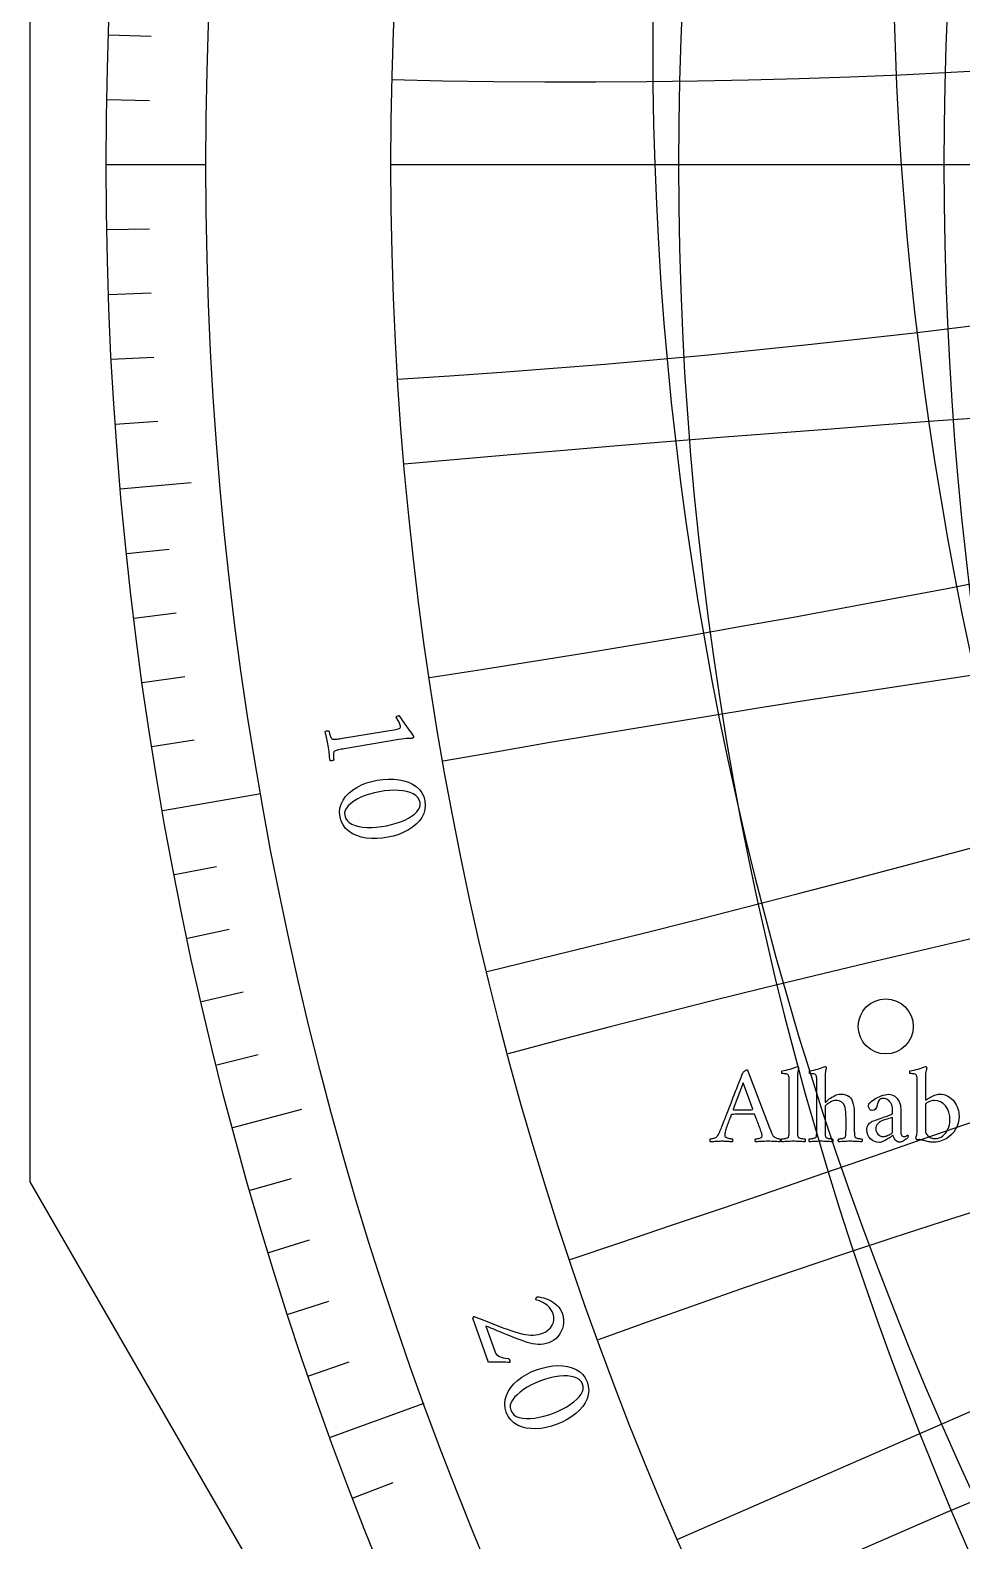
# Model space of a CAD drawing. Header units: millimetres. Extents: x -105 to 105, y -105 to 128.
# Drawn here: x -105 to -79.24, y -38.06 to 3.72 of the extents above; entities that cross this region are included whole.
import ezdxf

# ---------------------------------------------------------------- set-up
doc = ezdxf.new("R2010")
doc.units = ezdxf.units.MM
for name, color, linetype in [('CUT_OUTER', 1, 'Continuous'), ('ENGRAVE', 7, 'Continuous'), ('ENGRAVE_FINE', 8, 'Continuous'), ('TEXT', 5, 'Continuous')]:
    doc.layers.add(name, color=color, linetype=linetype)

msp = doc.modelspace()

# ---------------------------------------------------------------- linework, layer by layer
at = {"layer": 'CUT_OUTER'}
msp.add_lwpolyline([(30.8079, 103.6071), (32.4928, 102.4838), (76.8653, 76.8653), (105, 28.1347), (105, -28.1347), (76.8653, -76.8653), (28.1347, -105), (-28.1347, -105), (-76.8653, -76.8653), (-105, -28.1347), (-105, 28.1347), (-76.8653, 76.8653), (-32.6892, 102.3704), (-32.4055, 102.6778), (-32.4029, 102.6804), (-32.3998, 102.6824), (-30.8138, 103.6069)], dxfattribs=at)
at = {"layer": 'ENGRAVE'}
for points in [[(-87.0884, -38.0178), (87.0884, 38.0178)], [(-102.9, 0), (-100.1438, 0)], [(-95.025, 0), (95.025, 0)], [(-95.025, 0), (95.025, 0)], [(-95.025, 0), (95.025, 0)], [(-102.5084, -8.9683), (-100.5472, -8.7967)], [(-101.3367, -17.8684), (-98.6223, -17.3898)], [(-99.3938, -26.6325), (-97.4921, -26.1229)], [(-96.6944, -35.1939), (-94.1043, -34.2512)]]:
    msp.add_lwpolyline(points, dxfattribs=at)
for centre, radius in [((0, 0), 102.9), ((0, 0), 102.9), ((0, 0), 100.1438), ((0, 0), 95.025), ((0, 0), 95.025), ((0, 0), 95.025), ((-81.3416, -23.836), 0.7602)]:
    msp.add_circle(centre, radius, dxfattribs=at)
for centre, radius, start, end in [((16.7555, 0), 96.4909, 100, 260), ((0, -547.2272), 538.9136, 80, 100), ((0, -277.8345), 261.079, 70, 110), ((0, -190.05), 164.5881, 60, 120)]:
    msp.add_arc(centre, radius, start, end, dxfattribs=at)
at = {"layer": 'ENGRAVE_FINE'}
for points in [[(-87.0884, -38.0178), (87.0884, 38.0178)], [(-102.8373, 3.5912), (-101.6568, 3.5499)], [(-102.8843, 1.7959), (-101.7033, 1.7752)], [(-102.8843, -1.7959), (-101.7033, -1.7752)], [(-102.8373, -3.5912), (-101.6568, -3.5499)], [(-102.759, -5.3854), (-101.5793, -5.3235)], [(-102.6493, -7.1779), (-101.471, -7.0955)], [(-102.3363, -10.756), (-101.1615, -10.6325)], [(-102.133, -12.5404), (-100.9606, -12.3964)], [(-101.8986, -14.3209), (-100.7288, -14.1565)], [(-101.6331, -16.0971), (-100.4664, -15.9123)], [(-101.0094, -19.6342), (-99.8499, -19.4089)], [(-100.6514, -21.3941), (-99.496, -21.1485)], [(-100.2627, -23.1475), (-99.1117, -22.8817)], [(-99.8434, -24.8938), (-98.6973, -24.608)], [(-98.9138, -28.3631), (-97.7783, -28.0375)], [(-98.4038, -30.085), (-97.2741, -29.7397)], [(-97.8637, -31.7978), (-96.7403, -31.4328)], [(-97.2939, -33.501), (-96.177, -33.1164)], [(-96.0654, -36.8761), (-94.9626, -36.4527)]]:
    msp.add_lwpolyline(points, dxfattribs=at)
for centre, radius, start, end in [((8.3136, 0), 95.388, 95, 265), ((7.6193, 3.3261), 95.388, 118.583333, 288.583334), ((15.356, 6.7036), 96.4909, 123.583333, 283.583333), ((-89.9579, 206.0688), 203.7818, 268.583333, 318.583333), ((-111.1567, 254.6295), 261.079, 273.583333, 313.583333), ((-146.8896, 336.4839), 354.6381, 278.583333, 308.583333), ((-218.936, 501.5223), 538.9136, 283.583333, 303.583333), ((-436.2057, 999.2277), 1086.1407, 288.5833333, 298.5833333), ((436.2057, -999.2277), 1086.1407, 108.5833333, 118.5833333), ((0, -1090.2896), 1086.1407, 85, 95), ((0, -367.1484), 354.6381, 75, 105), ((0, -224.8483), 203.7818, 65, 115)]:
    msp.add_arc(centre, radius, start, end, dxfattribs=at)
at = {"layer": 'TEXT'}
for points in [[(-96.3667, -15.8679), (-94.8882, -15.6245), (-94.8521, -15.6175), (-94.8224, -15.6094), (-94.7992, -15.6002), (-94.7824, -15.59), (-94.7709, -15.578), (-94.7636, -15.5637), (-94.7606, -15.547), (-94.7618, -15.5279), (-94.7674, -15.5051), (-94.7773, -15.4773), (-94.7917, -15.4446), (-94.8104, -15.4069), (-94.8303, -15.3691), (-94.8483, -15.3363), (-94.8642, -15.3083), (-94.8781, -15.2852), (-94.8667, -15.2684), (-94.8531, -15.2556), (-94.8375, -15.2466), (-94.8198, -15.2417), (-94.8196, -15.2416), (-94.8189, -15.2415), (-94.8177, -15.2413), (-94.8161, -15.2411), (-94.8092, -15.2404), (-94.8036, -15.241), (-94.7992, -15.2426), (-94.7961, -15.2454), (-94.7505, -15.3135), (-94.7046, -15.3807), (-94.6586, -15.4472), (-94.6124, -15.5128), (-94.5682, -15.5753), (-94.5279, -15.6323), (-94.4916, -15.6837), (-94.4593, -15.7297), (-94.4328, -15.7677), (-94.4138, -15.7953), (-94.4022, -15.8126), (-94.3982, -15.8196), (-94.3969, -15.827), (-94.3969, -15.8357), (-94.3999, -15.8436), (-94.406, -15.8505), (-94.4151, -15.8565), (-94.4252, -15.8617), (-94.4346, -15.8664), (-94.443, -15.8704), (-94.4506, -15.8738), (-94.4565, -15.8739), (-94.4741, -15.874), (-94.5036, -15.8742), (-94.5447, -15.8745), (-94.5965, -15.8765), (-94.6574, -15.882), (-94.7277, -15.891), (-94.8072, -15.9034), (-96.3187, -16.1569), (-96.3591, -16.1638), (-96.3981, -16.1707), (-96.4357, -16.1776), (-96.4718, -16.1845), (-96.5054, -16.192), (-96.5355, -16.2005), (-96.562, -16.2102), (-96.5849, -16.2209), (-96.593, -16.2288), (-96.5997, -16.2418), (-96.6051, -16.2598), (-96.6091, -16.283), (-96.6118, -16.309), (-96.6132, -16.3355), (-96.6134, -16.3625), (-96.6122, -16.39), (-96.6103, -16.4157), (-96.6085, -16.4373), (-96.6066, -16.4547), (-96.6047, -16.4681), (-96.6127, -16.4747), (-96.6237, -16.4805), (-96.6377, -16.4857), (-96.6548, -16.4902), (-96.6721, -16.493), (-96.687, -16.4933), (-96.6994, -16.4909), (-96.7094, -16.4859), (-96.7152, -16.43), (-96.7208, -16.3764), (-96.7262, -16.3253), (-96.7314, -16.2765), (-96.737, -16.228), (-96.7436, -16.1778), (-96.7512, -16.1258), (-96.7598, -16.0721), (-96.7687, -16.0205), (-96.7779, -15.9715), (-96.7874, -15.9249), (-96.7971, -15.8807), (-96.8074, -15.8362), (-96.8185, -15.7884), (-96.8303, -15.7373), (-96.8428, -15.683), (-96.835, -15.6751), (-96.824, -15.6688), (-96.8098, -15.6642), (-96.7925, -15.6613), (-96.775, -15.66), (-96.76, -15.6604), (-96.7477, -15.6624), (-96.738, -15.666), (-96.7355, -15.6792), (-96.7316, -15.6964), (-96.7264, -15.7174), (-96.7198, -15.7423), (-96.712, -15.7687), (-96.7032, -15.7942), (-96.6933, -15.8188), (-96.6823, -15.8425), (-96.671, -15.8629), (-96.6602, -15.8776), (-96.6499, -15.8865), (-96.64, -15.8897), (-96.6147, -15.8926), (-96.5865, -15.8935), (-96.5552, -15.8925), (-96.5208, -15.8895), (-96.4843, -15.8851), (-96.4464, -15.8801), (-96.4073, -15.8744), (-96.3667, -15.8679)], [(-94.0869, -17.5971), (-94.0741, -17.7205), (-94.083, -17.8379), (-94.1138, -17.9492), (-94.1663, -18.0546), (-94.2373, -18.1532), (-94.3235, -18.2439), (-94.4249, -18.3267), (-94.5416, -18.4016), (-94.6702, -18.4677), (-94.8072, -18.5238), (-94.9527, -18.5698), (-95.1067, -18.6058), (-95.2629, -18.6304), (-95.4151, -18.6421), (-95.5633, -18.6408), (-95.7075, -18.6266), (-95.8442, -18.5994), (-95.9699, -18.5589), (-96.0845, -18.5053), (-96.1882, -18.4384), (-96.277, -18.3581), (-96.3474, -18.2642), (-96.3992, -18.1568), (-96.4324, -18.0358), (-96.4445, -17.9142), (-96.4347, -17.7972), (-96.4029, -17.6851), (-96.3492, -17.5778), (-96.2769, -17.4771), (-96.1895, -17.3847), (-96.0871, -17.3006), (-95.9697, -17.2248), (-95.8405, -17.1586), (-95.7029, -17.1033), (-95.5568, -17.0589), (-95.4023, -17.0252), (-95.2457, -17.0032), (-95.0933, -16.9939), (-94.9452, -16.9973), (-94.8013, -17.0132), (-94.6652, -17.0418), (-94.5406, -17.0833), (-94.4272, -17.1376), (-94.3252, -17.2047), (-94.2381, -17.2844), (-94.1694, -17.3763), (-94.119, -17.4805), (-94.0869, -17.5971)], [(-94.2177, -17.6406), (-94.24, -17.5696), (-94.2787, -17.5071), (-94.334, -17.4531), (-94.4057, -17.4076), (-94.491, -17.3704), (-94.5871, -17.3415), (-94.6939, -17.3209), (-94.8114, -17.3087), (-94.937, -17.3049), (-95.0677, -17.3096), (-95.2036, -17.3228), (-95.3447, -17.3447), (-95.483, -17.3736), (-95.614, -17.409), (-95.7379, -17.4508), (-95.8545, -17.4991), (-95.9611, -17.5523), (-96.0548, -17.6087), (-96.1355, -17.6683), (-96.2034, -17.7313), (-96.2555, -17.7963), (-96.2891, -17.862), (-96.3043, -17.9285), (-96.3009, -17.9957), (-96.277, -18.073), (-96.2362, -18.1398), (-96.1786, -18.1961), (-96.104, -18.2419), (-96.0156, -18.2778), (-95.9164, -18.3045), (-95.8063, -18.3221), (-95.6855, -18.3305), (-95.5573, -18.3304), (-95.4253, -18.3225), (-95.2895, -18.3069), (-95.1498, -18.2836), (-95.0107, -18.2531), (-94.8802, -18.2169), (-94.7582, -18.1749), (-94.6448, -18.1273), (-94.5421, -18.0751), (-94.452, -18.0198), (-94.3746, -17.9612), (-94.3098, -17.8994), (-94.2602, -17.8357), (-94.2283, -17.7713), (-94.2142, -17.7063), (-94.2177, -17.6406)], [(-85.8706, -26.6025), (-85.8688, -26.5978), (-85.8633, -26.5837), (-85.8542, -26.5602), (-85.8415, -26.5274), (-85.8257, -26.4865), (-85.8074, -26.4389), (-85.7866, -26.3845), (-85.7633, -26.3235), (-85.7379, -26.2573), (-85.7108, -26.1875), (-85.682, -26.114), (-85.6514, -26.0369), (-85.6199, -25.9574), (-85.5882, -25.8768), (-85.5563, -25.795), (-85.5242, -25.712), (-85.4923, -25.6293), (-85.461, -25.5484), (-85.4303, -25.4692), (-85.4001, -25.3917), (-85.3711, -25.3173), (-85.3438, -25.2476), (-85.3182, -25.1825), (-85.2943, -25.1219), (-85.2864, -25.1093), (-85.2748, -25.0959), (-85.2596, -25.0817), (-85.2407, -25.0667), (-85.2212, -25.0533), (-85.2043, -25.0438), (-85.1898, -25.038), (-85.1779, -25.0361), (-85.1751, -25.0362), (-85.1729, -25.0365), (-85.1712, -25.037), (-85.1702, -25.0376), (-85.1691, -25.0385), (-85.1675, -25.0395), (-85.1653, -25.0408), (-85.1625, -25.0422), (-84.5525, -26.6423), (-84.5224, -26.7213), (-84.4996, -26.7803), (-84.4841, -26.8193), (-84.4759, -26.8385), (-84.4664, -26.8548), (-84.4533, -26.8699), (-84.4365, -26.8839), (-84.4161, -26.8967), (-84.3939, -26.9081), (-84.3717, -26.9178), (-84.3494, -26.9258), (-84.3272, -26.932), (-84.307, -26.9367), (-84.2908, -26.94), (-84.2787, -26.9421), (-84.2705, -26.9427), (-84.2653, -26.9514), (-84.2621, -26.9623), (-84.2607, -26.9752), (-84.2613, -26.9902), (-84.2629, -27.0047), (-84.2644, -27.0159), (-84.2659, -27.0239), (-84.2675, -27.0286), (-84.3107, -27.0256), (-84.3517, -27.0228), (-84.3904, -27.0202), (-84.4268, -27.0178), (-84.4638, -27.0158), (-84.5042, -27.0144), (-84.5481, -27.0135), (-84.5954, -27.0132), (-84.6453, -27.0135), (-84.6908, -27.0144), (-84.7319, -27.0158), (-84.7686, -27.0178), (-84.8053, -27.0202), (-84.8464, -27.0228), (-84.8919, -27.0256), (-84.9418, -27.0286), (-84.9471, -27.0213), (-84.9506, -27.0117), (-84.9525, -26.9998), (-84.9525, -26.9856), (-84.9511, -26.9715), (-84.9483, -26.9596), (-84.9442, -26.95), (-84.9388, -26.9427), (-84.923, -26.9421), (-84.9035, -26.94), (-84.8801, -26.9367), (-84.8529, -26.932), (-84.8261, -26.9262), (-84.8039, -26.9193), (-84.7863, -26.9116), (-84.7732, -26.9029), (-84.7679, -26.8956), (-84.764, -26.886), (-84.7617, -26.8741), (-84.761, -26.86), (-84.7622, -26.8438), (-84.7659, -26.8228), (-84.7722, -26.797), (-84.7809, -26.7665), (-84.7915, -26.7325), (-84.8035, -26.6963), (-84.8168, -26.6581), (-84.8315, -26.6178), (-84.8468, -26.5767), (-84.8621, -26.5362), (-84.8774, -26.4962), (-84.8928, -26.4569), (-84.9074, -26.4195), (-84.9207, -26.3856), (-84.9327, -26.3551), (-84.9434, -26.3281), (-84.9521, -26.306), (-84.9583, -26.2902), (-84.962, -26.2807), (-84.9633, -26.2775), (-84.9637, -26.2772), (-84.9648, -26.276), (-84.9667, -26.2741), (-84.9694, -26.2714), (-84.9725, -26.2687), (-84.9755, -26.2668), (-84.9786, -26.2657), (-84.9817, -26.2653), (-85.006, -26.2639), (-85.033, -26.263), (-85.0627, -26.2624), (-85.0951, -26.2622), (-85.1282, -26.2622), (-85.1602, -26.2622), (-85.1911, -26.2622), (-85.2208, -26.2622), (-85.2284, -26.2622), (-85.2361, -26.2622), (-85.2438, -26.2622), (-85.2514, -26.2622), (-85.2589, -26.2622), (-85.266, -26.2622), (-85.2727, -26.2622), (-85.279, -26.2622), (-85.3233, -26.2623), (-85.3641, -26.2626), (-85.4014, -26.2631), (-85.4353, -26.2638), (-85.4698, -26.2648), (-85.5089, -26.2664), (-85.5526, -26.2686), (-85.6009, -26.2714), (-85.6026, -26.2717), (-85.6047, -26.2726), (-85.6072, -26.274), (-85.6101, -26.276), (-85.6127, -26.278), (-85.6147, -26.2795), (-85.6158, -26.2803), (-85.6162, -26.2806), (-85.6176, -26.2844), (-85.6219, -26.2959), (-85.6291, -26.3151), (-85.6392, -26.3419), (-85.6513, -26.374), (-85.6645, -26.409), (-85.6788, -26.4468), (-85.6944, -26.4875), (-85.71, -26.529), (-85.7246, -26.5691), (-85.7383, -26.6079), (-85.7511, -26.6454), (-85.7636, -26.6822), (-85.7737, -26.7159), (-85.7812, -26.7465), (-85.7863, -26.7741), (-85.7897, -26.7988), (-85.7921, -26.8209), (-85.7935, -26.8402), (-85.794, -26.8569), (-85.791, -26.8729), (-85.7821, -26.8872), (-85.7673, -26.8997), (-85.7465, -26.9105), (-85.7225, -26.9196), (-85.6982, -26.927), (-85.6735, -26.9327), (-85.6484, -26.9366), (-85.6255, -26.9393), (-85.6074, -26.9412), (-85.5941, -26.9423), (-85.5855, -26.9427), (-85.5827, -26.9474), (-85.5802, -26.9554), (-85.5781, -26.9666), (-85.5763, -26.981), (-85.5754, -26.9961), (-85.5756, -27.009), (-85.5769, -27.0198), (-85.5794, -27.0286), (-85.6075, -27.027), (-85.6334, -27.0255), (-85.6573, -27.024), (-85.679, -27.0224), (-85.6997, -27.0209), (-85.7204, -27.0194), (-85.7411, -27.0178), (-85.7618, -27.0163), (-85.7841, -27.0149), (-85.8097, -27.014), (-85.8385, -27.0134), (-85.8706, -27.0132), (-85.903, -27.0134), (-85.9327, -27.014), (-85.9597, -27.0149), (-85.984, -27.0163), (-86.007, -27.0178), (-86.03, -27.0194), (-86.053, -27.0209), (-86.076, -27.0224), (-86.1005, -27.024), (-86.1281, -27.0255), (-86.1588, -27.027), (-86.1925, -27.0286), (-86.1952, -27.0239), (-86.1971, -27.0159), (-86.1982, -27.0047), (-86.1986, -26.9902), (-86.1982, -26.9752), (-86.1971, -26.9623), (-86.1952, -26.9514), (-86.1925, -26.9427), (-86.1763, -26.9419), (-86.1553, -26.9393), (-86.1295, -26.935), (-86.099, -26.9289), (-86.0688, -26.921), (-86.0442, -26.9109), (-86.0251, -26.8988), (-86.0116, -26.8845), (-85.9895, -26.8545), (-85.9691, -26.8228), (-85.9504, -26.7894), (-85.9335, -26.7542), (-85.9175, -26.7177), (-85.9017, -26.6803), (-85.886, -26.6418), (-85.8706, -26.6025)], [(-84.013, -25.3488), (-84.0131, -25.331), (-84.0134, -25.3116), (-84.0139, -25.2904), (-84.0146, -25.2675), (-84.016, -25.245), (-84.0188, -25.225), (-84.0229, -25.2075), (-84.0284, -25.1924), (-84.0371, -25.1771), (-84.051, -25.1648), (-84.07, -25.1556), (-84.0943, -25.1495), (-84.1216, -25.1455), (-84.1498, -25.1426), (-84.179, -25.1409), (-84.2092, -25.1403), (-84.2106, -25.1379), (-84.2119, -25.1307), (-84.2129, -25.1188), (-84.2138, -25.102), (-84.2139, -25.085), (-84.2127, -25.0725), (-84.2101, -25.0644), (-84.2061, -25.0606), (-84.1498, -25.0532), (-84.0943, -25.0434), (-84.0395, -25.031), (-83.9854, -25.0162), (-83.9326, -24.9994), (-83.8812, -24.9813), (-83.8314, -24.9619), (-83.7831, -24.9411), (-83.7771, -24.9421), (-83.7713, -24.9453), (-83.7656, -24.9506), (-83.7601, -24.9579), (-83.7554, -24.9663), (-83.7521, -24.9744), (-83.7501, -24.9824), (-83.7494, -24.9901), (-83.7505, -24.9943), (-83.7536, -25.007), (-83.7589, -25.028), (-83.7663, -25.0575), (-83.7736, -25.0949), (-83.7789, -25.1395), (-83.7821, -25.1915), (-83.7831, -25.2507), (-83.7831, -26.673), (-83.783, -26.7061), (-83.7827, -26.7381), (-83.7823, -26.769), (-83.7816, -26.7987), (-83.7802, -26.8264), (-83.7774, -26.8515), (-83.7733, -26.8739), (-83.7678, -26.8937), (-83.7627, -26.9011), (-83.7536, -26.9082), (-83.7405, -26.9149), (-83.7234, -26.9213), (-83.7038, -26.9269), (-83.6835, -26.9316), (-83.6624, -26.9353), (-83.6406, -26.9381), (-83.62, -26.9401), (-83.6027, -26.9416), (-83.5886, -26.9424), (-83.5778, -26.9427), (-83.5736, -26.95), (-83.5705, -26.9596), (-83.5683, -26.9715), (-83.567, -26.9856), (-83.5671, -26.9998), (-83.5689, -27.0117), (-83.5725, -27.0213), (-83.5778, -27.0286), (-83.6224, -27.0256), (-83.6643, -27.0228), (-83.7036, -27.0202), (-83.7402, -27.0178), (-83.7766, -27.0158), (-83.8153, -27.0144), (-83.8563, -27.0135), (-83.8996, -27.0132), (-83.9415, -27.0135), (-83.9812, -27.0144), (-84.0189, -27.0158), (-84.0544, -27.0178), (-84.0903, -27.0202), (-84.1291, -27.0228), (-84.1708, -27.0256), (-84.2153, -27.0286), (-84.2206, -27.0213), (-84.2242, -27.0117), (-84.226, -26.9998), (-84.2261, -26.9856), (-84.2248, -26.9715), (-84.2226, -26.9596), (-84.2195, -26.95), (-84.2153, -26.9427), (-84.2046, -26.9424), (-84.1908, -26.9416), (-84.174, -26.9401), (-84.154, -26.9381), (-84.1328, -26.9353), (-84.1119, -26.9316), (-84.0914, -26.9269), (-84.0713, -26.9213), (-84.0536, -26.9149), (-84.0406, -26.9082), (-84.0322, -26.9011), (-84.0284, -26.8937), (-84.0229, -26.8739), (-84.0188, -26.8515), (-84.016, -26.8264), (-84.0146, -26.7987), (-84.0139, -26.769), (-84.0134, -26.7381), (-84.0131, -26.7061), (-84.013, -26.673)], [(-82.5968, -25.7074), (-82.5206, -25.7116), (-82.4543, -25.7243), (-82.398, -25.7453), (-82.3516, -25.7748), (-82.3136, -25.8132), (-82.2823, -25.8607), (-82.2577, -25.9174), (-82.2397, -25.9833), (-82.227, -26.0586), (-82.2179, -26.1434), (-82.2124, -26.2379), (-82.2106, -26.3419), (-82.2106, -26.673), (-82.2105, -26.7061), (-82.2102, -26.7381), (-82.2098, -26.769), (-82.2091, -26.7987), (-82.2076, -26.8264), (-82.2049, -26.8515), (-82.2008, -26.8739), (-82.1953, -26.8937), (-82.1902, -26.9011), (-82.1811, -26.9082), (-82.168, -26.9149), (-82.1508, -26.9213), (-82.1313, -26.9269), (-82.111, -26.9316), (-82.0899, -26.9353), (-82.0681, -26.9381), (-82.0475, -26.9401), (-82.0301, -26.9416), (-82.0161, -26.9424), (-82.0052, -26.9427), (-82.0011, -26.95), (-81.998, -26.9596), (-81.9958, -26.9715), (-81.9945, -26.9856), (-81.9946, -26.9998), (-81.9964, -27.0117), (-82, -27.0213), (-82.0052, -27.0286), (-82.0499, -27.0256), (-82.0918, -27.0228), (-82.1311, -27.0202), (-82.1677, -27.0178), (-82.2041, -27.0158), (-82.2428, -27.0144), (-82.2838, -27.0135), (-82.3271, -27.0132), (-82.369, -27.0135), (-82.4087, -27.0144), (-82.4464, -27.0158), (-82.4819, -27.0178), (-82.5178, -27.0202), (-82.5566, -27.0228), (-82.5983, -27.0256), (-82.6428, -27.0286), (-82.6481, -27.0213), (-82.6516, -27.0117), (-82.6535, -26.9998), (-82.6536, -26.9856), (-82.6523, -26.9715), (-82.6501, -26.9596), (-82.6469, -26.95), (-82.6428, -26.9427), (-82.6321, -26.9424), (-82.6183, -26.9416), (-82.6014, -26.9401), (-82.5815, -26.9381), (-82.5603, -26.9353), (-82.5394, -26.9316), (-82.5189, -26.9269), (-82.4988, -26.9213), (-82.4811, -26.9149), (-82.4681, -26.9082), (-82.4597, -26.9011), (-82.4558, -26.8937), (-82.4504, -26.8739), (-82.4463, -26.8515), (-82.4435, -26.8264), (-82.4421, -26.7987), (-82.4414, -26.769), (-82.4409, -26.7381), (-82.4406, -26.7061), (-82.4405, -26.673), (-82.4405, -26.3726), (-82.4421, -26.2842), (-82.4466, -26.2059), (-82.4543, -26.1378), (-82.465, -26.0798), (-82.4798, -26.0307), (-82.4995, -25.989), (-82.5242, -25.9548), (-82.5539, -25.9281), (-82.5894, -25.908), (-82.6313, -25.8936), (-82.6798, -25.885), (-82.7348, -25.8821), (-82.763, -25.8843), (-82.7926, -25.8909), (-82.8236, -25.902), (-82.8559, -25.9174), (-82.8878, -25.9353), (-82.9176, -25.9538), (-82.9452, -25.9728), (-82.9708, -25.9925), (-82.9923, -26.0109), (-83.0076, -26.0262), (-83.0168, -26.0385), (-83.0199, -26.0476), (-83.0199, -26.673), (-83.0198, -26.7061), (-83.0195, -26.7381), (-83.019, -26.769), (-83.0183, -26.7987), (-83.0169, -26.8264), (-83.0141, -26.8515), (-83.01, -26.8739), (-83.0045, -26.8937), (-82.9995, -26.9011), (-82.9904, -26.9082), (-82.9772, -26.9149), (-82.9601, -26.9213), (-82.9405, -26.9269), (-82.9202, -26.9316), (-82.8992, -26.9353), (-82.8773, -26.9381), (-82.8567, -26.9401), (-82.8394, -26.9416), (-82.8253, -26.9424), (-82.8145, -26.9427), (-82.8104, -26.95), (-82.8072, -26.9596), (-82.805, -26.9715), (-82.8038, -26.9856), (-82.8039, -26.9998), (-82.8057, -27.0117), (-82.8092, -27.0213), (-82.8145, -27.0286), (-82.8591, -27.0256), (-82.9011, -27.0228), (-82.9404, -27.0202), (-82.9769, -27.0178), (-83.0133, -27.0158), (-83.052, -27.0144), (-83.093, -27.0135), (-83.1363, -27.0132), (-83.1782, -27.0135), (-83.218, -27.0144), (-83.2556, -27.0158), (-83.2911, -27.0178), (-83.3271, -27.0202), (-83.3659, -27.0228), (-83.4075, -27.0256), (-83.4521, -27.0286), (-83.4573, -27.0213), (-83.4609, -27.0117), (-83.4627, -26.9998), (-83.4628, -26.9856), (-83.4616, -26.9715), (-83.4594, -26.9596), (-83.4562, -26.95), (-83.4521, -26.9427), (-83.4413, -26.9424), (-83.4276, -26.9416), (-83.4107, -26.9401), (-83.3908, -26.9381), (-83.3695, -26.9353), (-83.3486, -26.9316), (-83.3281, -26.9269), (-83.308, -26.9213), (-83.2904, -26.9149), (-83.2774, -26.9082), (-83.2689, -26.9011), (-83.2651, -26.8937), (-83.2596, -26.8739), (-83.2555, -26.8515), (-83.2527, -26.8264), (-83.2513, -26.7987), (-83.2506, -26.769), (-83.2501, -26.7381), (-83.2499, -26.7061), (-83.2498, -26.673), (-83.2498, -25.3488), (-83.2499, -25.3323), (-83.2501, -25.3135), (-83.2506, -25.2924), (-83.2513, -25.2691), (-83.2527, -25.2459), (-83.2555, -25.2254), (-83.2596, -25.2076), (-83.2651, -25.1924), (-83.2738, -25.1771), (-83.2877, -25.1648), (-83.3068, -25.1556), (-83.331, -25.1495), (-83.3583, -25.1455), (-83.3866, -25.1426), (-83.4158, -25.1409), (-83.4459, -25.1403), (-83.4474, -25.1379), (-83.4486, -25.1307), (-83.4497, -25.1188), (-83.4505, -25.102), (-83.4506, -25.085), (-83.4494, -25.0725), (-83.4468, -25.0644), (-83.4429, -25.0606), (-83.3866, -25.0532), (-83.331, -25.0434), (-83.2762, -25.031), (-83.2222, -25.0162), (-83.1693, -24.9994), (-83.118, -24.9813), (-83.0681, -24.9619), (-83.0199, -24.9411), (-83.0138, -24.9421), (-83.008, -24.9453), (-83.0023, -24.9506), (-82.9969, -24.9579), (-82.9922, -24.9663), (-82.9888, -24.9744), (-82.9868, -24.9824), (-82.9861, -24.9901), (-82.9872, -24.9943), (-82.9904, -25.007), (-82.9956, -25.028), (-83.003, -25.0575), (-83.0104, -25.0949), (-83.0156, -25.1395), (-83.0188, -25.1915), (-83.0199, -25.2507), (-83.0199, -25.9281), (-83.0193, -25.9308), (-83.0176, -25.9327), (-83.0147, -25.9338), (-83.0107, -25.9342), (-83.0089, -25.9338), (-83.0068, -25.9327), (-83.0043, -25.9308), (-83.0015, -25.9281), (-82.9838, -25.9101), (-82.9612, -25.8898), (-82.9339, -25.8672), (-82.9018, -25.8423), (-82.8665, -25.8169), (-82.8294, -25.7928), (-82.7906, -25.7701), (-82.7501, -25.7488), (-82.7095, -25.7307), (-82.6704, -25.7177), (-82.6329, -25.71), (-82.5968, -25.7074)], [(-80.0557, -27.0408), (-80.0748, -27.0398), (-80.0982, -27.0366), (-80.1261, -27.0313), (-80.1584, -27.024), (-80.1916, -27.0158), (-80.2224, -27.0082), (-80.2506, -27.0013), (-80.2764, -26.9948), (-80.2814, -26.9933), (-80.2871, -26.9918), (-80.2936, -26.9902), (-80.3009, -26.9887), (-80.321, -26.9829), (-80.3415, -26.9776), (-80.3624, -26.9729), (-80.3837, -26.9688), (-80.4051, -26.9664), (-80.4266, -26.9669), (-80.4481, -26.9702), (-80.4695, -26.9764), (-80.4757, -26.9748), (-80.4822, -26.9699), (-80.4888, -26.9618), (-80.4956, -26.9504), (-80.5016, -26.9382), (-80.5059, -26.9278), (-80.5085, -26.9191), (-80.5094, -26.9121), (-80.4995, -26.8879), (-80.4914, -26.8615), (-80.4849, -26.8328), (-80.4802, -26.8017), (-80.4769, -26.7707), (-80.4745, -26.7419), (-80.4731, -26.7155), (-80.4726, -26.6914), (-80.4726, -25.3488), (-80.4727, -25.3323), (-80.473, -25.3135), (-80.4734, -25.2924), (-80.4741, -25.2691), (-80.4756, -25.2459), (-80.4783, -25.2254), (-80.4824, -25.2076), (-80.4879, -25.1924), (-80.4967, -25.1771), (-80.5109, -25.1648), (-80.5304, -25.1556), (-80.5553, -25.1495), (-80.5833, -25.1455), (-80.6121, -25.1426), (-80.6416, -25.1409), (-80.6718, -25.1403), (-80.6733, -25.1379), (-80.6745, -25.1307), (-80.6756, -25.1188), (-80.6764, -25.102), (-80.6765, -25.085), (-80.6753, -25.0725), (-80.6727, -25.0644), (-80.6688, -25.0606), (-80.6123, -25.0532), (-80.5565, -25.0434), (-80.5012, -25.031), (-80.4465, -25.0162), (-80.393, -24.9994), (-80.3412, -24.9813), (-80.2911, -24.9619), (-80.2427, -24.9411), (-80.2366, -24.9421), (-80.2308, -24.9453), (-80.2252, -24.9506), (-80.2197, -24.9579), (-80.215, -24.9663), (-80.2116, -24.9744), (-80.2096, -24.9824), (-80.209, -24.9901), (-80.21, -24.9943), (-80.2132, -25.007), (-80.2184, -25.028), (-80.2258, -25.0575), (-80.2332, -25.0949), (-80.2385, -25.1395), (-80.2416, -25.1915), (-80.2427, -25.2507), (-80.2427, -25.8392), (-80.2425, -25.8455), (-80.2419, -25.8522), (-80.241, -25.8593), (-80.2396, -25.8668), (-80.2375, -25.8727), (-80.2343, -25.8752), (-80.2298, -25.8743), (-80.2243, -25.8699), (-80.2095, -25.8594), (-80.1898, -25.8465), (-80.1651, -25.8311), (-80.1354, -25.8132), (-80.1024, -25.7943), (-80.068, -25.776), (-80.0319, -25.7583), (-79.9944, -25.7411), (-79.9574, -25.7264), (-79.9231, -25.7158), (-79.8915, -25.7095), (-79.8626, -25.7074), (-79.7972, -25.7109), (-79.7358, -25.7216), (-79.6784, -25.7393), (-79.625, -25.7641), (-79.5758, -25.7946), (-79.5308, -25.8292), (-79.49, -25.8681), (-79.4534, -25.9112), (-79.421, -25.9576), (-79.3928, -26.0063), (-79.3689, -26.0572), (-79.3491, -26.1105), (-79.3337, -26.1644), (-79.3227, -26.2174), (-79.3161, -26.2694), (-79.3139, -26.3205), (-79.3199, -26.4165), (-79.338, -26.5086), (-79.3682, -26.5966), (-79.4104, -26.6806), (-79.4631, -26.7585), (-79.5246, -26.8282), (-79.5949, -26.8896), (-79.6741, -26.9427), (-79.7606, -26.9856), (-79.853, -27.0163), (-79.9514, -27.0347), (-80.0557, -27.0408)], [(-85.2851, -25.3978), (-85.558, -26.1273), (-85.5579, -26.1277), (-85.5576, -26.1289), (-85.5571, -26.1308), (-85.5564, -26.1335), (-85.5556, -26.1362), (-85.5545, -26.1381), (-85.5533, -26.1392), (-85.5518, -26.1396), (-85.5213, -26.141), (-85.4878, -26.1423), (-85.4515, -26.1433), (-85.4123, -26.1442), (-85.3737, -26.1449), (-85.3392, -26.1454), (-85.3086, -26.1456), (-85.2821, -26.1457), (-85.2477, -26.1455), (-85.215, -26.145), (-85.1841, -26.144), (-85.1549, -26.1427), (-85.1258, -26.1411), (-85.0955, -26.1396), (-85.0638, -26.1381), (-85.0307, -26.1365), (-85.0279, -26.1361), (-85.0257, -26.1346), (-85.0241, -26.1322), (-85.0231, -26.1289), (-85.0224, -26.1255), (-85.0219, -26.1231), (-85.0216, -26.1217), (-85.0215, -26.1212)], [(-81.2542, -25.7135), (-81.212, -25.717), (-81.1711, -25.7273), (-81.1315, -25.7446), (-81.0933, -25.7687), (-81.0576, -25.7986), (-81.0255, -25.8331), (-80.997, -25.8722), (-80.9722, -25.9158), (-80.9521, -25.9634), (-80.9377, -26.0139), (-80.9291, -26.0676), (-80.9262, -26.1243), (-80.9262, -26.7404), (-80.9249, -26.7685), (-80.9209, -26.7944), (-80.9142, -26.8183), (-80.9048, -26.84), (-80.8923, -26.8581), (-80.8764, -26.8711), (-80.8571, -26.8788), (-80.8343, -26.8814), (-80.814, -26.8803), (-80.796, -26.8768), (-80.7803, -26.8711), (-80.7669, -26.863), (-80.7557, -26.8548), (-80.7469, -26.8485), (-80.7404, -26.8441), (-80.7362, -26.8416), (-80.7333, -26.8421), (-80.7308, -26.8439), (-80.7287, -26.8467), (-80.727, -26.8508), (-80.7257, -26.8552), (-80.7247, -26.8592), (-80.7241, -26.8628), (-80.7239, -26.8661), (-80.7249, -26.8824), (-80.7278, -26.8975), (-80.7326, -26.9115), (-80.7393, -26.9243), (-80.7499, -26.9328), (-80.7634, -26.9427), (-80.7798, -26.9542), (-80.799, -26.9672), (-80.8199, -26.9807), (-80.8412, -26.9933), (-80.8628, -27.0052), (-80.8849, -27.0163), (-80.9064, -27.0257), (-80.9266, -27.0324), (-80.9455, -27.0364), (-80.963, -27.0377), (-80.9944, -27.0337), (-81.024, -27.0217), (-81.0518, -27.0015), (-81.078, -26.9734), (-81.1011, -26.941), (-81.1197, -26.9082), (-81.134, -26.8751), (-81.1439, -26.8416), (-81.152, -26.849), (-81.1642, -26.8592), (-81.1804, -26.872), (-81.2006, -26.8875), (-81.2237, -26.9045), (-81.2485, -26.9216), (-81.275, -26.939), (-81.3033, -26.9565), (-81.3323, -26.9736), (-81.3611, -26.9895), (-81.3898, -27.0042), (-81.4182, -27.0178), (-81.4455, -27.0292), (-81.4707, -27.0374), (-81.4938, -27.0423), (-81.5148, -27.0439), (-81.5855, -27.0377), (-81.6504, -27.019), (-81.7096, -26.9878), (-81.7631, -26.9443), (-81.8073, -26.8917), (-81.8389, -26.8335), (-81.8579, -26.7698), (-81.8642, -26.7006), (-81.8611, -26.6562), (-81.8516, -26.6151), (-81.8358, -26.5773), (-81.8137, -26.5427), (-81.7885, -26.5127), (-81.7635, -26.4887), (-81.7387, -26.4706), (-81.714, -26.4584), (-81.6699, -26.4428), (-81.6232, -26.4266), (-81.5741, -26.4098), (-81.5225, -26.3925), (-81.4704, -26.375), (-81.4201, -26.3576), (-81.3716, -26.3405), (-81.3247, -26.3235), (-81.2818, -26.3076), (-81.245, -26.2936), (-81.2144, -26.2816), (-81.1899, -26.2714), (-81.1788, -26.2665), (-81.1699, -26.2611), (-81.1634, -26.255), (-81.1592, -26.2484), (-81.1565, -26.2399), (-81.1546, -26.2281), (-81.1535, -26.2131), (-81.1531, -26.1948), (-81.1531, -26.1151), (-81.1552, -26.0815), (-81.1615, -26.048), (-81.172, -26.0148), (-81.1868, -25.9817), (-81.2052, -25.9501), (-81.2267, -25.9212), (-81.2512, -25.895), (-81.2788, -25.8714), (-81.3088, -25.8519), (-81.3408, -25.8381), (-81.3747, -25.8297), (-81.4106, -25.8269), (-81.4464, -25.83), (-81.4772, -25.8392), (-81.5031, -25.8545), (-81.524, -25.876), (-81.541, -25.903), (-81.5554, -25.935), (-81.5671, -25.972), (-81.5761, -26.0139), (-81.5953, -26.077), (-81.6251, -26.122), (-81.6658, -26.149), (-81.7171, -26.158), (-81.7402, -26.1555), (-81.7604, -26.148), (-81.7777, -26.1356), (-81.7922, -26.1182), (-81.8036, -26.0978), (-81.8117, -26.0768), (-81.8166, -26.0549), (-81.8183, -26.0323), (-81.8179, -26.0267), (-81.8167, -26.0189), (-81.8148, -26.009), (-81.8121, -25.9971), (-81.8089, -25.9849), (-81.8052, -25.9745), (-81.8012, -25.9657), (-81.7968, -25.9588), (-81.7713, -25.9363), (-81.7409, -25.912), (-81.7054, -25.8858), (-81.665, -25.8576), (-81.6206, -25.8294), (-81.5734, -25.8032), (-81.5233, -25.7789), (-81.4703, -25.7564), (-81.416, -25.7377), (-81.3619, -25.7243), (-81.308, -25.7162), (-81.2542, -25.7135)], [(-80.0067, -25.8852), (-80.0365, -25.887), (-80.068, -25.8925), (-80.1009, -25.9016), (-80.1354, -25.9143), (-80.1676, -25.9284), (-80.1936, -25.9415), (-80.2136, -25.9537), (-80.2274, -25.9649), (-80.2341, -25.9727), (-80.2388, -25.981), (-80.2417, -25.9896), (-80.2427, -25.9986), (-80.2427, -26.7251), (-80.24, -26.7563), (-80.232, -26.7856), (-80.2185, -26.813), (-80.1998, -26.8385), (-80.177, -26.8616), (-80.1515, -26.8818), (-80.1233, -26.8991), (-80.0925, -26.9136), (-80.0603, -26.925), (-80.0281, -26.9331), (-79.9959, -26.938), (-79.9637, -26.9397), (-79.9111, -26.935), (-79.8607, -26.9209), (-79.8123, -26.8974), (-79.766, -26.8646), (-79.723, -26.8245), (-79.6844, -26.7795), (-79.6502, -26.7295), (-79.6204, -26.6745), (-79.5963, -26.6167), (-79.579, -26.5584), (-79.5687, -26.4995), (-79.5652, -26.44), (-79.5728, -26.3168), (-79.5955, -26.2078), (-79.6334, -26.113), (-79.6863, -26.0323), (-79.7518, -25.968), (-79.8269, -25.922), (-79.9119, -25.8944), (-80.0067, -25.8852)], [(-81.4136, -26.8814), (-81.387, -26.8799), (-81.3592, -26.8753), (-81.3303, -26.8676), (-81.3002, -26.8569), (-81.2707, -26.8443), (-81.2435, -26.8312), (-81.2186, -26.8175), (-81.196, -26.8033), (-81.1772, -26.7896), (-81.1638, -26.7776), (-81.1558, -26.7673), (-81.1531, -26.7588), (-81.1531, -26.3511), (-81.1841, -26.3609), (-81.219, -26.3718), (-81.2577, -26.3839), (-81.3002, -26.3971), (-81.3418, -26.4101), (-81.3776, -26.4216), (-81.4077, -26.4316), (-81.432, -26.44), (-81.4702, -26.4571), (-81.5048, -26.4776), (-81.5361, -26.5015), (-81.5638, -26.5289), (-81.5866, -26.5597), (-81.6029, -26.594), (-81.6127, -26.6318), (-81.6159, -26.673), (-81.6123, -26.7131), (-81.6014, -26.7508), (-81.5832, -26.7859), (-81.5577, -26.8186), (-81.5269, -26.8461), (-81.4926, -26.8657), (-81.4548, -26.8775), (-81.4136, -26.8814)], [(-91.7411, -33.1282), (-91.7919, -33.1261), (-91.8457, -33.1246), (-91.9027, -33.1236), (-91.9627, -33.1232), (-92.023, -33.1232), (-92.0811, -33.1233), (-92.1368, -33.1236), (-92.1902, -33.124), (-92.2381, -33.1245), (-92.2775, -33.125), (-92.3083, -33.1254), (-92.3306, -33.1258), (-92.7587, -31.9073), (-92.7565, -31.9003), (-92.7532, -31.8928), (-92.7489, -31.8846), (-92.7435, -31.8758), (-92.7376, -31.8676), (-92.7319, -31.8612), (-92.7264, -31.8567), (-92.7209, -31.8539), (-92.6119, -31.8997), (-92.5008, -31.9456), (-92.3875, -31.9916), (-92.2722, -32.0377), (-92.1563, -32.0829), (-92.0414, -32.1264), (-91.9277, -32.1681), (-91.815, -32.2079), (-91.7054, -32.245), (-91.6012, -32.2783), (-91.5023, -32.3078), (-91.4087, -32.3336), (-91.3153, -32.3552), (-91.2302, -32.3689), (-91.1534, -32.3748), (-91.0849, -32.3728), (-91.0206, -32.3648), (-90.9562, -32.3525), (-90.8919, -32.336), (-90.8276, -32.3152), (-90.7442, -32.278), (-90.6727, -32.2298), (-90.6132, -32.1707), (-90.5655, -32.1008), (-90.5327, -32.0246), (-90.5175, -31.9465), (-90.5201, -31.8665), (-90.5403, -31.7846), (-90.5675, -31.7193), (-90.6006, -31.6611), (-90.6399, -31.61), (-90.6851, -31.5658), (-90.7332, -31.5278), (-90.781, -31.4952), (-90.8283, -31.4677), (-90.8754, -31.4456), (-90.9191, -31.4281), (-90.9565, -31.4142), (-90.9876, -31.4041), (-91.0123, -31.3978), (-91.0146, -31.3865), (-91.014, -31.3741), (-91.0106, -31.3604), (-91.0043, -31.3454), (-90.9969, -31.3316), (-90.9901, -31.3212), (-90.9838, -31.3142), (-90.9782, -31.3107), (-90.9566, -31.3118), (-90.9278, -31.3156), (-90.8918, -31.3222), (-90.8486, -31.3314), (-90.8006, -31.3442), (-90.7501, -31.3612), (-90.697, -31.3826), (-90.6415, -31.4082), (-90.5857, -31.4381), (-90.5318, -31.4724), (-90.48, -31.5111), (-90.4301, -31.5541), (-90.3843, -31.6022), (-90.3447, -31.6561), (-90.3113, -31.7159), (-90.284, -31.7815), (-90.2608, -31.8641), (-90.2494, -31.9467), (-90.2496, -32.0293), (-90.2617, -32.1119), (-90.2838, -32.1921), (-90.3145, -32.2675), (-90.3536, -32.338), (-90.4012, -32.4037), (-90.4559, -32.4625), (-90.5164, -32.5122), (-90.5827, -32.5528), (-90.6548, -32.5843), (-90.7298, -32.6076), (-90.805, -32.6234), (-90.8804, -32.6317), (-90.9559, -32.6326), (-91.0312, -32.6268), (-91.1061, -32.6154), (-91.1805, -32.5982), (-91.2544, -32.5753), (-91.3528, -32.5403), (-91.4549, -32.5028), (-91.5606, -32.4627), (-91.6699, -32.4199), (-91.7793, -32.3763), (-91.8854, -32.3337), (-91.988, -32.2919), (-92.0873, -32.2511), (-92.1799, -32.2128), (-92.2628, -32.1785), (-92.336, -32.1483), (-92.3994, -32.1222), (-92.154, -32.8195), (-92.1322, -32.8677), (-92.1037, -32.9083), (-92.0687, -32.9411), (-92.0271, -32.9663), (-91.978, -32.9855), (-91.9206, -33.0004), (-91.855, -33.0111), (-91.781, -33.0174), (-91.7698, -33.0192), (-91.7601, -33.025), (-91.752, -33.035), (-91.7454, -33.049), (-91.7436, -33.0554), (-91.7421, -33.0639), (-91.7408, -33.0746), (-91.7397, -33.0873), (-91.7391, -33.1002), (-91.7391, -33.1113), (-91.7398, -33.1207), (-91.7411, -33.1282)], [(-89.6018, -33.6678), (-89.5678, -33.7871), (-89.5562, -33.9042), (-89.5671, -34.0192), (-89.6005, -34.1321), (-89.6533, -34.2415), (-89.7225, -34.3458), (-89.808, -34.445), (-89.9099, -34.5391), (-90.025, -34.6264), (-90.1502, -34.7055), (-90.2855, -34.7761), (-90.4309, -34.8383), (-90.5805, -34.8896), (-90.7284, -34.9275), (-90.8745, -34.952), (-91.019, -34.9631), (-91.1583, -34.96), (-91.2892, -34.942), (-91.4114, -34.909), (-91.5251, -34.8612), (-91.6265, -34.7976), (-91.7121, -34.7173), (-91.7817, -34.6205), (-91.8354, -34.5071), (-91.8686, -34.3894), (-91.8792, -34.2726), (-91.8674, -34.1566), (-91.833, -34.0416), (-91.7794, -33.9298), (-91.7094, -33.8237), (-91.6231, -33.7231), (-91.5206, -33.6281), (-91.4049, -33.5405), (-91.279, -33.4621), (-91.1428, -33.393), (-90.9965, -33.3329), (-90.8461, -33.2841), (-90.6977, -33.2485), (-90.5512, -33.2261), (-90.4068, -33.2168), (-90.2678, -33.2214), (-90.1378, -33.2406), (-90.0167, -33.2744), (-89.9047, -33.3228), (-89.805, -33.3861), (-89.7214, -33.4647), (-89.6536, -33.5586), (-89.6018, -33.6678)], [(-89.7231, -33.7333), (-89.7573, -33.6673), (-89.8064, -33.6125), (-89.8701, -33.5689), (-89.9486, -33.5365), (-90.0391, -33.5147), (-90.1387, -33.5029), (-90.2475, -33.5012), (-90.3654, -33.5096), (-90.4897, -33.5276), (-90.6176, -33.5549), (-90.7492, -33.5916), (-90.8844, -33.6376), (-91.0155, -33.6901), (-91.1384, -33.7477), (-91.2531, -33.8104), (-91.3596, -33.8782), (-91.4553, -33.9491), (-91.5378, -34.0209), (-91.6069, -34.0937), (-91.6628, -34.1675), (-91.7029, -34.2405), (-91.7246, -34.3111), (-91.728, -34.3792), (-91.713, -34.4448), (-91.676, -34.5168), (-91.6243, -34.5755), (-91.5577, -34.6209), (-91.4763, -34.653), (-91.383, -34.673), (-91.2807, -34.6821), (-91.1692, -34.6803), (-91.0487, -34.6676), (-90.9225, -34.6453), (-90.7939, -34.6146), (-90.6629, -34.5756), (-90.5294, -34.5284), (-90.3976, -34.4742), (-90.2754, -34.4159), (-90.1626, -34.3534), (-90.0592, -34.2868), (-89.967, -34.2176), (-89.8879, -34.1474), (-89.8219, -34.0763), (-89.7688, -34.0042), (-89.7311, -33.9328), (-89.7109, -33.8639), (-89.7082, -33.7974), (-89.7231, -33.7333)]]:
    msp.add_lwpolyline(points, close=True, dxfattribs=at)

doc.saveas('drawing.dxf')
